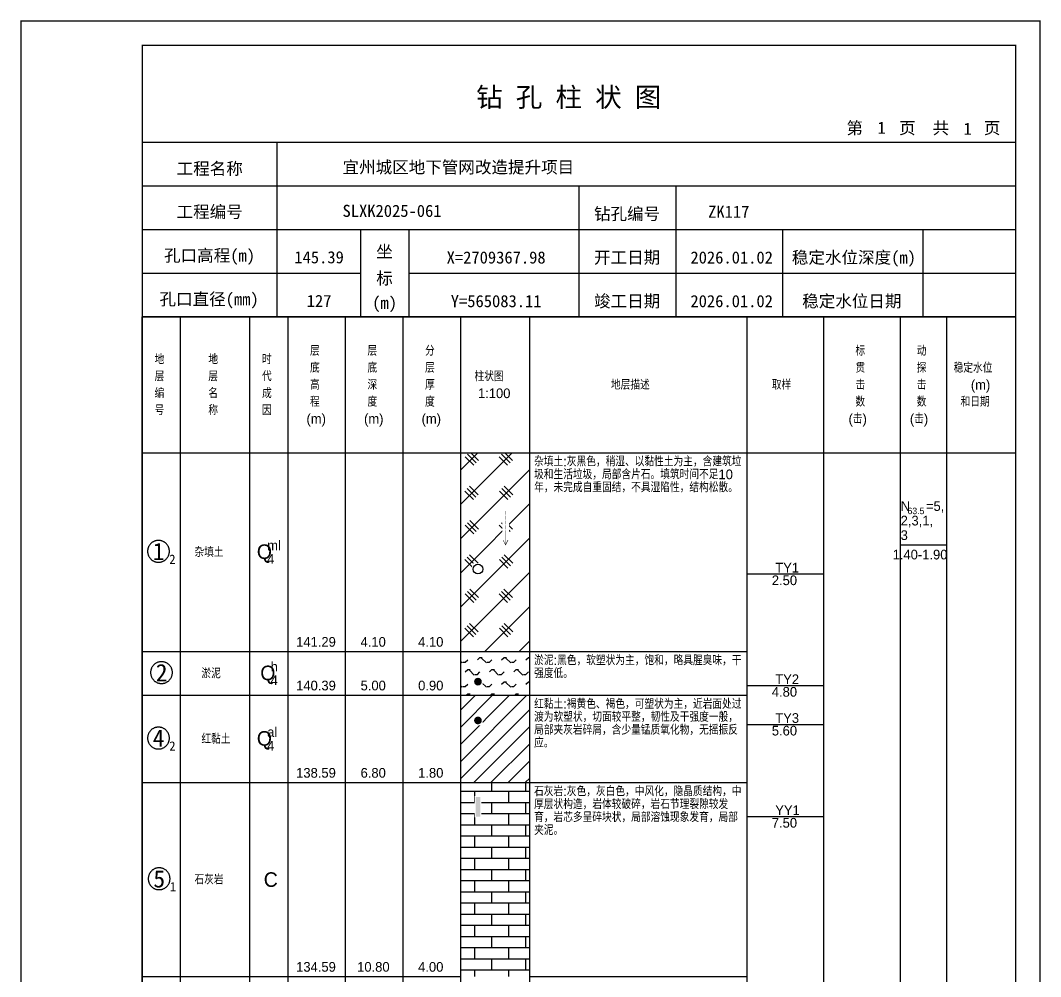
# Model space of a CAD drawing. Header units: millimetres. Extents: x 12489 to 89920, y 4630 to 4927.
# Drawn here: x 60449.3 to 60659.6, y 4729.7 to 4926.8 of the extents above; entities that cross this region are included whole.
import ezdxf
from ezdxf.enums import TextEntityAlignment as Align

# ---------------------------------------------------------------- set-up
doc = ezdxf.new("R2010")
doc.units = ezdxf.units.MM
doc.layers.add('GICAD_QUYANG', color=7, linetype='Continuous')
doc.layers.add('ZZT_TC', color=7, linetype='Continuous')
doc.styles.add('成果图图块', font='', dxfattribs={"height": 2.5})
doc.styles.add('成果图模板', font='')
doc.styles.add('成果图模板标题', font='simhei.ttf')
doc.styles.add('成果图表体', font='Comfont.shx', dxfattribs={"height": 2, "bigfont": 'Hztxt12a.shx'})
doc.styles.get('成果图图块').set_extended_font_data('FangSong_GB2312')
doc.styles.get('成果图模板').set_extended_font_data('FangSong_GB2312')

# ---------------------------------------------------------------- blocks, each defined once
blk = doc.blocks.new('DCBH-1-1-1436', base_point=(0.43, -0.11))
at = {"layer": 'ZZT_TC', "color": 7}
blk.add_polyline3d([(-0.19, 2.31, 0), (-0.3, 2.31, 0), (-0.41, 2.3, 0), (-0.52, 2.29, 0), (-0.63, 2.27, 0), (-0.73, 2.24, 0), (-0.84, 2.21, 0), (-0.95, 2.18, 0), (-1.05, 2.14, 0), (-1.15, 2.09, 0), (-1.25, 2.04, 0), (-1.35, 1.99, 0), (-1.44, 1.93, 0), (-1.53, 1.87, 0), (-1.62, 1.8, 0), (-1.7, 1.73, 0), (-1.78, 1.65, 0), (-1.86, 1.57, 0), (-1.93, 1.49, 0), (-2, 1.4, 0), (-2.06, 1.31, 0), (-2.12, 1.22, 0), (-2.17, 1.12, 0), (-2.22, 1.02, 0), (-2.27, 0.92, 0), (-2.31, 0.82, 0), (-2.34, 0.71, 0), (-2.37, 0.61, 0), (-2.4, 0.5, 0), (-2.41, 0.39, 0), (-2.43, 0.28, 0), (-2.44, 0.17, 0), (-2.44, 0.06, 0), (-2.44, -0.05, 0), (-2.43, -0.16, 0), (-2.41, -0.27, 0), (-2.4, -0.38, 0), (-2.37, -0.49, 0), (-2.34, -0.6, 0), (-2.31, -0.7, 0), (-2.27, -0.8, 0), (-2.22, -0.9, 0), (-2.17, -1, 0), (-2.12, -1.1, 0), (-2.06, -1.19, 0), (-2, -1.28, 0), (-1.93, -1.37, 0), (-1.86, -1.45, 0), (-1.78, -1.53, 0), (-1.7, -1.61, 0), (-1.62, -1.68, 0), (-1.53, -1.75, 0), (-1.44, -1.81, 0), (-1.35, -1.87, 0), (-1.25, -1.93, 0), (-1.15, -1.98, 0), (-1.05, -2.02, 0), (-0.95, -2.06, 0), (-0.84, -2.1, 0), (-0.73, -2.13, 0), (-0.63, -2.15, 0), (-0.52, -2.17, 0), (-0.41, -2.18, 0), (-0.3, -2.19, 0), (-0.19, -2.19, 0), (-0.08, -2.19, 0), (0.03, -2.18, 0), (0.14, -2.17, 0), (0.25, -2.15, 0), (0.36, -2.13, 0), (0.47, -2.1, 0), (0.57, -2.06, 0), (0.67, -2.02, 0), (0.77, -1.98, 0), (0.87, -1.93, 0), (0.97, -1.87, 0), (1.06, -1.81, 0), (1.15, -1.75, 0), (1.24, -1.68, 0), (1.32, -1.61, 0), (1.4, -1.53, 0), (1.48, -1.45, 0), (1.55, -1.37, 0), (1.62, -1.28, 0), (1.68, -1.19, 0), (1.74, -1.1, 0), (1.8, -1, 0), (1.85, -0.9, 0), (1.89, -0.8, 0), (1.93, -0.7, 0), (1.97, -0.6, 0), (2, -0.49, 0), (2.02, -0.38, 0), (2.04, -0.27, 0), (2.05, -0.16, 0), (2.06, -0.05, 0), (2.06, 0.06, 0), (2.06, 0.17, 0), (2.05, 0.28, 0), (2.04, 0.39, 0), (2.02, 0.5, 0), (2, 0.61, 0), (1.97, 0.71, 0), (1.93, 0.82, 0), (1.89, 0.92, 0), (1.85, 1.02, 0), (1.8, 1.12, 0), (1.74, 1.22, 0), (1.68, 1.31, 0), (1.62, 1.4, 0), (1.55, 1.49, 0), (1.48, 1.57, 0), (1.4, 1.65, 0), (1.32, 1.73, 0), (1.24, 1.8, 0), (1.15, 1.87, 0), (1.06, 1.93, 0), (0.97, 1.99, 0), (0.87, 2.04, 0), (0.77, 2.09, 0), (0.67, 2.14, 0), (0.57, 2.18, 0), (0.47, 2.21, 0), (0.36, 2.24, 0), (0.25, 2.27, 0), (0.14, 2.29, 0), (0.03, 2.3, 0), (-0.08, 2.31, 0), (-0.19, 2.31, 0)], dxfattribs=at)
at = {"style": '成果图图块'}
blk.add_text('1', height=3.57, dxfattribs=at).set_placement((-0.16, -1.74), align=Align.CENTER)
blk.add_text('2', height=1.91, dxfattribs=at).set_placement((2.03, -2.53))
blk = doc.blocks.new('DCBH-1-1-1437', base_point=(-0.19, -0.11))
at = {"layer": 'ZZT_TC', "color": 7}
blk.add_polyline3d([(-0.19, 2.31, 0), (-0.3, 2.31, 0), (-0.41, 2.3, 0), (-0.52, 2.29, 0), (-0.63, 2.27, 0), (-0.73, 2.24, 0), (-0.84, 2.21, 0), (-0.95, 2.18, 0), (-1.05, 2.14, 0), (-1.15, 2.09, 0), (-1.25, 2.04, 0), (-1.35, 1.99, 0), (-1.44, 1.93, 0), (-1.53, 1.87, 0), (-1.62, 1.8, 0), (-1.7, 1.73, 0), (-1.78, 1.65, 0), (-1.86, 1.57, 0), (-1.93, 1.49, 0), (-2, 1.4, 0), (-2.06, 1.31, 0), (-2.12, 1.22, 0), (-2.17, 1.12, 0), (-2.22, 1.02, 0), (-2.27, 0.92, 0), (-2.31, 0.82, 0), (-2.34, 0.71, 0), (-2.37, 0.61, 0), (-2.4, 0.5, 0), (-2.41, 0.39, 0), (-2.43, 0.28, 0), (-2.44, 0.17, 0), (-2.44, 0.06, 0), (-2.44, -0.05, 0), (-2.43, -0.16, 0), (-2.41, -0.27, 0), (-2.4, -0.38, 0), (-2.37, -0.49, 0), (-2.34, -0.6, 0), (-2.31, -0.7, 0), (-2.27, -0.8, 0), (-2.22, -0.9, 0), (-2.17, -1, 0), (-2.12, -1.1, 0), (-2.06, -1.19, 0), (-2, -1.28, 0), (-1.93, -1.37, 0), (-1.86, -1.45, 0), (-1.78, -1.53, 0), (-1.7, -1.61, 0), (-1.62, -1.68, 0), (-1.53, -1.75, 0), (-1.44, -1.81, 0), (-1.35, -1.87, 0), (-1.25, -1.93, 0), (-1.15, -1.98, 0), (-1.05, -2.02, 0), (-0.95, -2.06, 0), (-0.84, -2.1, 0), (-0.73, -2.13, 0), (-0.63, -2.15, 0), (-0.52, -2.17, 0), (-0.41, -2.18, 0), (-0.3, -2.19, 0), (-0.19, -2.19, 0), (-0.08, -2.19, 0), (0.03, -2.18, 0), (0.14, -2.17, 0), (0.25, -2.15, 0), (0.36, -2.13, 0), (0.47, -2.1, 0), (0.57, -2.06, 0), (0.67, -2.02, 0), (0.77, -1.98, 0), (0.87, -1.93, 0), (0.97, -1.87, 0), (1.06, -1.81, 0), (1.15, -1.75, 0), (1.24, -1.68, 0), (1.32, -1.61, 0), (1.4, -1.53, 0), (1.48, -1.45, 0), (1.55, -1.37, 0), (1.62, -1.28, 0), (1.68, -1.19, 0), (1.74, -1.1, 0), (1.8, -1, 0), (1.85, -0.9, 0), (1.89, -0.8, 0), (1.93, -0.7, 0), (1.97, -0.6, 0), (2, -0.49, 0), (2.02, -0.38, 0), (2.04, -0.27, 0), (2.05, -0.16, 0), (2.06, -0.05, 0), (2.06, 0.06, 0), (2.06, 0.17, 0), (2.05, 0.28, 0), (2.04, 0.39, 0), (2.02, 0.5, 0), (2, 0.61, 0), (1.97, 0.71, 0), (1.93, 0.82, 0), (1.89, 0.92, 0), (1.85, 1.02, 0), (1.8, 1.12, 0), (1.74, 1.22, 0), (1.68, 1.31, 0), (1.62, 1.4, 0), (1.55, 1.49, 0), (1.48, 1.57, 0), (1.4, 1.65, 0), (1.32, 1.73, 0), (1.24, 1.8, 0), (1.15, 1.87, 0), (1.06, 1.93, 0), (0.97, 1.99, 0), (0.87, 2.04, 0), (0.77, 2.09, 0), (0.67, 2.14, 0), (0.57, 2.18, 0), (0.47, 2.21, 0), (0.36, 2.24, 0), (0.25, 2.27, 0), (0.14, 2.29, 0), (0.03, 2.3, 0), (-0.08, 2.31, 0), (-0.19, 2.31, 0)], dxfattribs=at)
at = {"style": '成果图图块'}
blk.add_text('2', height=3.57, dxfattribs=at).set_placement((-0.16, -1.74), align=Align.CENTER)
blk = doc.blocks.new('DCBH-1-1-1438', base_point=(0.43, -0.11))
at = {"layer": 'ZZT_TC', "color": 7}
blk.add_polyline3d([(-0.19, 2.31, 0), (-0.3, 2.31, 0), (-0.41, 2.3, 0), (-0.52, 2.29, 0), (-0.63, 2.27, 0), (-0.73, 2.24, 0), (-0.84, 2.21, 0), (-0.95, 2.18, 0), (-1.05, 2.14, 0), (-1.15, 2.09, 0), (-1.25, 2.04, 0), (-1.35, 1.99, 0), (-1.44, 1.93, 0), (-1.53, 1.87, 0), (-1.62, 1.8, 0), (-1.7, 1.73, 0), (-1.78, 1.65, 0), (-1.86, 1.57, 0), (-1.93, 1.49, 0), (-2, 1.4, 0), (-2.06, 1.31, 0), (-2.12, 1.22, 0), (-2.17, 1.12, 0), (-2.22, 1.02, 0), (-2.27, 0.92, 0), (-2.31, 0.82, 0), (-2.34, 0.71, 0), (-2.37, 0.61, 0), (-2.4, 0.5, 0), (-2.41, 0.39, 0), (-2.43, 0.28, 0), (-2.44, 0.17, 0), (-2.44, 0.06, 0), (-2.44, -0.05, 0), (-2.43, -0.16, 0), (-2.41, -0.27, 0), (-2.4, -0.38, 0), (-2.37, -0.49, 0), (-2.34, -0.6, 0), (-2.31, -0.7, 0), (-2.27, -0.8, 0), (-2.22, -0.9, 0), (-2.17, -1, 0), (-2.12, -1.1, 0), (-2.06, -1.19, 0), (-2, -1.28, 0), (-1.93, -1.37, 0), (-1.86, -1.45, 0), (-1.78, -1.53, 0), (-1.7, -1.61, 0), (-1.62, -1.68, 0), (-1.53, -1.75, 0), (-1.44, -1.81, 0), (-1.35, -1.87, 0), (-1.25, -1.93, 0), (-1.15, -1.98, 0), (-1.05, -2.02, 0), (-0.95, -2.06, 0), (-0.84, -2.1, 0), (-0.73, -2.13, 0), (-0.63, -2.15, 0), (-0.52, -2.17, 0), (-0.41, -2.18, 0), (-0.3, -2.19, 0), (-0.19, -2.19, 0), (-0.08, -2.19, 0), (0.03, -2.18, 0), (0.14, -2.17, 0), (0.25, -2.15, 0), (0.36, -2.13, 0), (0.47, -2.1, 0), (0.57, -2.06, 0), (0.67, -2.02, 0), (0.77, -1.98, 0), (0.87, -1.93, 0), (0.97, -1.87, 0), (1.06, -1.81, 0), (1.15, -1.75, 0), (1.24, -1.68, 0), (1.32, -1.61, 0), (1.4, -1.53, 0), (1.48, -1.45, 0), (1.55, -1.37, 0), (1.62, -1.28, 0), (1.68, -1.19, 0), (1.74, -1.1, 0), (1.8, -1, 0), (1.85, -0.9, 0), (1.89, -0.8, 0), (1.93, -0.7, 0), (1.97, -0.6, 0), (2, -0.49, 0), (2.02, -0.38, 0), (2.04, -0.27, 0), (2.05, -0.16, 0), (2.06, -0.05, 0), (2.06, 0.06, 0), (2.06, 0.17, 0), (2.05, 0.28, 0), (2.04, 0.39, 0), (2.02, 0.5, 0), (2, 0.61, 0), (1.97, 0.71, 0), (1.93, 0.82, 0), (1.89, 0.92, 0), (1.85, 1.02, 0), (1.8, 1.12, 0), (1.74, 1.22, 0), (1.68, 1.31, 0), (1.62, 1.4, 0), (1.55, 1.49, 0), (1.48, 1.57, 0), (1.4, 1.65, 0), (1.32, 1.73, 0), (1.24, 1.8, 0), (1.15, 1.87, 0), (1.06, 1.93, 0), (0.97, 1.99, 0), (0.87, 2.04, 0), (0.77, 2.09, 0), (0.67, 2.14, 0), (0.57, 2.18, 0), (0.47, 2.21, 0), (0.36, 2.24, 0), (0.25, 2.27, 0), (0.14, 2.29, 0), (0.03, 2.3, 0), (-0.08, 2.31, 0), (-0.19, 2.31, 0)], dxfattribs=at)
at = {"style": '成果图图块'}
blk.add_text('4', height=3.57, dxfattribs=at).set_placement((-0.16, -1.74), align=Align.CENTER)
blk.add_text('2', height=1.91, dxfattribs=at).set_placement((2.03, -2.53))
blk = doc.blocks.new('DCBH-1-1-1439', base_point=(0.3, -0.11))
at = {"layer": 'ZZT_TC', "color": 7}
blk.add_polyline3d([(-0.19, 2.31, 0), (-0.3, 2.31, 0), (-0.41, 2.3, 0), (-0.52, 2.29, 0), (-0.63, 2.27, 0), (-0.73, 2.24, 0), (-0.84, 2.21, 0), (-0.95, 2.18, 0), (-1.05, 2.14, 0), (-1.15, 2.09, 0), (-1.25, 2.04, 0), (-1.35, 1.99, 0), (-1.44, 1.93, 0), (-1.53, 1.87, 0), (-1.62, 1.8, 0), (-1.7, 1.73, 0), (-1.78, 1.65, 0), (-1.86, 1.57, 0), (-1.93, 1.49, 0), (-2, 1.4, 0), (-2.06, 1.31, 0), (-2.12, 1.22, 0), (-2.17, 1.12, 0), (-2.22, 1.02, 0), (-2.27, 0.92, 0), (-2.31, 0.82, 0), (-2.34, 0.71, 0), (-2.37, 0.61, 0), (-2.4, 0.5, 0), (-2.41, 0.39, 0), (-2.43, 0.28, 0), (-2.44, 0.17, 0), (-2.44, 0.06, 0), (-2.44, -0.05, 0), (-2.43, -0.16, 0), (-2.41, -0.27, 0), (-2.4, -0.38, 0), (-2.37, -0.49, 0), (-2.34, -0.6, 0), (-2.31, -0.7, 0), (-2.27, -0.8, 0), (-2.22, -0.9, 0), (-2.17, -1, 0), (-2.12, -1.1, 0), (-2.06, -1.19, 0), (-2, -1.28, 0), (-1.93, -1.37, 0), (-1.86, -1.45, 0), (-1.78, -1.53, 0), (-1.7, -1.61, 0), (-1.62, -1.68, 0), (-1.53, -1.75, 0), (-1.44, -1.81, 0), (-1.35, -1.87, 0), (-1.25, -1.93, 0), (-1.15, -1.98, 0), (-1.05, -2.02, 0), (-0.95, -2.06, 0), (-0.84, -2.1, 0), (-0.73, -2.13, 0), (-0.63, -2.15, 0), (-0.52, -2.17, 0), (-0.41, -2.18, 0), (-0.3, -2.19, 0), (-0.19, -2.19, 0), (-0.08, -2.19, 0), (0.03, -2.18, 0), (0.14, -2.17, 0), (0.25, -2.15, 0), (0.36, -2.13, 0), (0.47, -2.1, 0), (0.57, -2.06, 0), (0.67, -2.02, 0), (0.77, -1.98, 0), (0.87, -1.93, 0), (0.97, -1.87, 0), (1.06, -1.81, 0), (1.15, -1.75, 0), (1.24, -1.68, 0), (1.32, -1.61, 0), (1.4, -1.53, 0), (1.48, -1.45, 0), (1.55, -1.37, 0), (1.62, -1.28, 0), (1.68, -1.19, 0), (1.74, -1.1, 0), (1.8, -1, 0), (1.85, -0.9, 0), (1.89, -0.8, 0), (1.93, -0.7, 0), (1.97, -0.6, 0), (2, -0.49, 0), (2.02, -0.38, 0), (2.04, -0.27, 0), (2.05, -0.16, 0), (2.06, -0.05, 0), (2.06, 0.06, 0), (2.06, 0.17, 0), (2.05, 0.28, 0), (2.04, 0.39, 0), (2.02, 0.5, 0), (2, 0.61, 0), (1.97, 0.71, 0), (1.93, 0.82, 0), (1.89, 0.92, 0), (1.85, 1.02, 0), (1.8, 1.12, 0), (1.74, 1.22, 0), (1.68, 1.31, 0), (1.62, 1.4, 0), (1.55, 1.49, 0), (1.48, 1.57, 0), (1.4, 1.65, 0), (1.32, 1.73, 0), (1.24, 1.8, 0), (1.15, 1.87, 0), (1.06, 1.93, 0), (0.97, 1.99, 0), (0.87, 2.04, 0), (0.77, 2.09, 0), (0.67, 2.14, 0), (0.57, 2.18, 0), (0.47, 2.21, 0), (0.36, 2.24, 0), (0.25, 2.27, 0), (0.14, 2.29, 0), (0.03, 2.3, 0), (-0.08, 2.31, 0), (-0.19, 2.31, 0)], dxfattribs=at)
at = {"style": '成果图图块'}
blk.add_text('5', height=3.57, dxfattribs=at).set_placement((-0.16, -1.74), align=Align.CENTER)
blk.add_text('1', height=1.91, dxfattribs=at).set_placement((2.03, -2.53))
blk = doc.blocks.new('gkqy1.dwg', base_point=(0.8, 0))
blk.add_wipeout([(-0.2, -0.2), (1.8, -0.2), (1.8, 1.8), (-0.2, 1.8)])
at = {"layer": 'GICAD_QUYANG'}
h = blk.add_hatch(color=7, dxfattribs=at)
edge = h.paths.add_edge_path()
edge.add_arc((0.8, 0.8), 0.8, 0, 360)
blk = doc.blocks.new('gkqy3.dwg', base_point=(0, -2))
blk.add_wipeout([(-0.7, -2.2), (0.7, -2.2), (0.7, 2.2), (-0.7, 2.2)])
at = {"color": 7}
blk.add_solid([(-0.5, -2), (0.5, -2), (-0.5, 2), (0.5, 2)], dxfattribs=at)
blk = doc.blocks.new('gkqy2.dwg', base_point=(0, -1))
blk.add_wipeout([(-1.2, -1.2), (1.2, -1.2), (1.2, 1.2), (-1.2, 1.2)])
at = {"layer": 'GICAD_QUYANG', "color": 7}
blk.add_circle((0, 0), 1, dxfattribs=at)
blk = doc.blocks.new('zztGLdt.dwg', base_point=(0.5, 0))
blk.add_wipeout([(-0.2, -0.2), (1.2, -0.2), (1.2, 3.2), (-0.2, 3.2)])
at = {"color": 7, "const_width": 0.1}
for points in [[(0.5, 3), (0.5, 0)], [(0, 1), (0.5, 0), (1, 1)]]:
    blk.add_lwpolyline(points, dxfattribs=at)
blk = doc.blocks.new('钻孔柱状图路桥昇龙制图梁世成校核莫家里.dwg219', base_point=(25, 236))
for p, q in [((52.82, 236), (52.82, 272)), ((25, 263), (205, 263)), ((115, 236), (115, 263)), ((135, 236), (135, 263)), ((25, 254), (205, 254)), ((70, 236), (70, 254)), ((80, 236), (80, 254)), ((157, 236), (157, 254)), ((185.95, 236), (185.95, 254)), ((25, 245), (70, 245)), ((80, 245), (205, 245))]:
    blk.add_line(p, q)
for points, const_width in [([(0, 0), (210, 0), (210, 297), (0, 297)], 0.25), ([(25, 5), (205, 5), (205, 292), (25, 292)], 0.3)]:
    blk.add_lwpolyline(points, close=True, dxfattribs=dict(const_width=const_width))
at = {"const_width": 0.3}
for points in [[(25, 272), (205, 272)], [(25, 236), (205, 236)]]:
    blk.add_lwpolyline(points, dxfattribs=at)
for s, height, style, p in [('钻 孔 柱 状 图', 4, '成果图模板标题', (93.8, 279.31)), ('第', 2.5, '成果图模板', (170.12, 273.7)), ('页', 2.5, '成果图模板', (180.96, 273.7)), ('共', 2.5, '成果图模板', (187.88, 273.7)), ('页', 2.5, '成果图模板', (198.44, 273.7)), ('工程名称', 2.5, '成果图模板', (32.07, 265.32)), ('宜州城区地下管网改造提升项目', 2.5, '成果图模板', (66.26, 265.61)), ('工程编号', 2.5, '成果图模板', (32.05, 256.41)), ('SLXK2025-061', 2.5, '成果图模板', (66.26, 256.61)), ('钻孔编号', 2.5, '成果图模板', (118.08, 256)), ('ZK117', 2.5, '成果图模板', (141.61, 256.43)), ('孔口高程(m)', 2.5, '成果图模板', (29.48, 247.41)), ('坐', 2.5, '成果图模板', (73.21, 248.24)), ('开工日期', 2.5, '成果图模板', (118.08, 247)), ('稳定水位深度(m)', 2.5, '成果图模板', (158.86, 247)), ('标', 2.5, '成果图模板', (73.21, 242.7)), ('孔口直径(mm)', 2.5, '成果图模板', (28.54, 238.41)), ('(m) ', 2.5, '成果图模板', (72.38, 237.65)), ('竣工日期', 2.5, '成果图模板', (118.08, 238)), ('稳定水位日期', 2.5, '成果图模板', (160.99, 238))]:
    blk.add_text(s, height=height, dxfattribs=dict(style=style)).set_placement(p)
at = {"style": '成果图模板'}
for s, p in [('1', (177.35, 273.74)), ('1', (195.08, 273.53)), ('145.39', (61.43, 247.04)), ('X=2709367.98', (97.92, 247)), ('2026.01.02', (146.46, 247)), ('127', (61.43, 238.04)), ('Y=565083.11', (97.92, 238)), ('2026.01.02', (146.46, 238))]:
    blk.add_text(s, height=2.5, dxfattribs=at).set_placement(p, align=Align.CENTER)

msp = doc.modelspace()

# ---------------------------------------------------------------- hatches: boundary and pattern name
at = {"linetype": 'Continuous'}
h = msp.add_hatch(dxfattribs=at)
h.set_pattern_fill('GKZTT', scale=0.5, style=0, pattern_type=2)
h.set_pattern_definition([(45, (0, 0), (-3.5355339, 3.5355339), []), (135, (1.25, -0.5), (-7.0710678, -7.0710678), [2.5, -7.5]), (135, (0.75, -1), (-7.0710678, -7.0710678), [2.5, -7.5]), (135, (0.25, -1.5), (-7.0710678, -7.0710678), [2.5, -7.5]), (135, (8.25, -0.5), (-7.0710678, -7.0710678), [2.5, -7.5]), (135, (7.75, -1), (-7.0710678, -7.0710678), [2.5, -7.5]), (135, (7.25, -1.5), (-7.0710678, -7.0710678), [2.5, -7.5])])
h.paths.add_polyline_path([(60540.06, 4796.71), (60554.29, 4796.71), (60554.29, 4837.71), (60540.06, 4837.71)])
h = msp.add_hatch(dxfattribs=at)
h.set_pattern_fill('GKYN', scale=0.5, style=0, pattern_type=2)
h.set_pattern_definition([(45, (-1.5, 0), (-2.50000007, 2.50000007), [0.707107, -2.828427]), (0, (-1, 0.5), (2.5, 2.5), [0.5, -4.5]), (315, (-0.5, 0.5), (4.99998953, -1.06e-05), [1.414214, -2.12132]), (0, (0.5, -0.5), (2.5, 2.5), [0.5, -4.5]), (45, (1, -0.5), (-2.50000007, 2.50000007), [0.707107, -2.828427])])
h.paths.add_polyline_path([(60540.06, 4787.71), (60554.29, 4787.71), (60554.29, 4796.71), (60540.06, 4796.71)])
h = msp.add_hatch(dxfattribs=at)
h.set_pattern_fill('GKNXT', scale=0.5, style=0, pattern_type=2)
h.set_pattern_definition([(45, (0, 0), (-1.76776695, 1.76776695), [])])
h.paths.add_polyline_path([(60540.06, 4769.71), (60554.29, 4769.71), (60554.29, 4787.71), (60540.06, 4787.71)])
h = msp.add_hatch(dxfattribs=at)
h.set_pattern_fill('GKSHY', scale=0.5, style=0, pattern_type=2)
h.set_pattern_definition([(0, (0, 0), (0, 2.3), []), (90, (0, 0), (-3.5, 2.3), [2.3, -2.3])])
h.paths.add_polyline_path([(60540.06, 4729.71), (60554.29, 4729.71), (60554.29, 4769.71), (60540.06, 4769.71)])

# ---------------------------------------------------------------- linework, layer by layer
at = {"color": 0}
for p, q in [((60474.45, 4837.71), (60482.35, 4837.71)), ((60474.45, 4796.71), (60474.45, 4837.71)), ((60482.35, 4796.71), (60482.35, 4837.71)), ((60474.45, 4796.71), (60482.35, 4796.71)), ((60474.45, 4796.71), (60482.35, 4796.71)), ((60474.45, 4787.71), (60474.45, 4796.71)), ((60482.35, 4787.71), (60482.35, 4796.71)), ((60474.45, 4787.71), (60482.35, 4787.71)), ((60474.45, 4787.71), (60482.35, 4787.71)), ((60474.45, 4769.71), (60474.45, 4787.71)), ((60482.35, 4769.71), (60482.35, 4787.71)), ((60474.45, 4769.71), (60482.35, 4769.71)), ((60474.45, 4769.71), (60482.35, 4769.71)), ((60474.45, 4729.71), (60474.45, 4769.71)), ((60482.35, 4729.71), (60482.35, 4769.71)), ((60474.45, 4729.71), (60482.35, 4729.71))]:
    msp.add_line(p, q, dxfattribs=at)
for points in [[(60474.45, 4865.71), (60482.35, 4865.71)], [(60474.45, 4837.71), (60474.45, 4865.71)], [(60482.35, 4837.71), (60482.35, 4865.71)], [(60482.35, 4865.71), (60496.58, 4865.71)], [(60482.35, 4837.71), (60482.35, 4865.71)], [(60496.58, 4837.71), (60496.58, 4865.71)], [(60496.58, 4865.71), (60504.49, 4865.71)], [(60496.58, 4837.71), (60496.58, 4865.71)], [(60504.49, 4837.71), (60504.49, 4865.71)], [(60504.49, 4865.71), (60516.35, 4865.71)], [(60504.49, 4837.71), (60504.49, 4865.71)], [(60516.35, 4837.71), (60516.35, 4865.71)], [(60516.35, 4865.71), (60528.2, 4865.71)], [(60516.35, 4837.71), (60516.35, 4865.71)], [(60528.2, 4837.71), (60528.2, 4865.71)], [(60528.2, 4865.71), (60540.06, 4865.71)], [(60528.2, 4837.71), (60528.2, 4865.71)], [(60540.06, 4837.71), (60540.06, 4865.71)], [(60540.06, 4865.71), (60554.29, 4865.71)], [(60540.06, 4837.71), (60540.06, 4865.71)], [(60554.29, 4837.71), (60554.29, 4865.71)], [(60554.29, 4865.71), (60599.11, 4865.71)], [(60554.29, 4837.71), (60554.29, 4865.71)], [(60599.11, 4837.71), (60599.11, 4865.71)], [(60599.11, 4865.71), (60614.92, 4865.71)], [(60599.11, 4837.71), (60599.11, 4865.71)], [(60614.92, 4837.71), (60614.92, 4865.71)], [(60614.92, 4865.71), (60630.73, 4865.71)], [(60614.92, 4837.71), (60614.92, 4865.71)], [(60630.73, 4837.71), (60630.73, 4865.71)], [(60630.73, 4865.71), (60640.22, 4865.71)], [(60630.73, 4837.71), (60630.73, 4865.71)], [(60640.22, 4837.71), (60640.22, 4865.71)], [(60640.22, 4865.71), (60654.45, 4865.71)], [(60640.22, 4837.71), (60640.22, 4865.71)], [(60654.45, 4837.71), (60654.45, 4865.71)], [(60474.45, 4837.71), (60482.35, 4837.71)], [(60474.45, 4643.71), (60474.45, 4837.71)], [(60474.45, 4837.71), (60482.35, 4837.71)], [(60482.35, 4643.71), (60482.35, 4837.71)], [(60482.35, 4837.71), (60496.58, 4837.71)], [(60482.35, 4643.71), (60482.35, 4837.71)], [(60482.35, 4837.71), (60496.58, 4837.71)], [(60482.35, 4837.71), (60496.58, 4837.71)], [(60482.35, 4796.71), (60482.35, 4837.71)], [(60496.58, 4643.71), (60496.58, 4837.71)], [(60496.58, 4796.71), (60496.58, 4837.71)], [(60496.58, 4837.71), (60504.49, 4837.71)], [(60496.58, 4643.71), (60496.58, 4837.71)], [(60496.58, 4837.71), (60504.49, 4837.71)], [(60496.58, 4837.71), (60504.49, 4837.71)], [(60496.58, 4796.71), (60496.58, 4837.71)], [(60504.49, 4643.71), (60504.49, 4837.71)], [(60504.49, 4796.71), (60504.49, 4837.71)], [(60504.49, 4837.71), (60516.35, 4837.71)], [(60504.49, 4643.71), (60504.49, 4837.71)], [(60504.49, 4837.71), (60516.35, 4837.71)], [(60504.49, 4837.71), (60516.35, 4837.71)], [(60504.49, 4796.71), (60504.49, 4837.71)], [(60516.35, 4643.71), (60516.35, 4837.71)], [(60516.35, 4796.71), (60516.35, 4837.71)], [(60516.35, 4837.71), (60528.2, 4837.71)], [(60516.35, 4643.71), (60516.35, 4837.71)], [(60516.35, 4837.71), (60528.2, 4837.71)], [(60516.35, 4837.71), (60528.2, 4837.71)], [(60516.35, 4796.71), (60516.35, 4837.71)], [(60528.2, 4643.71), (60528.2, 4837.71)], [(60528.2, 4796.71), (60528.2, 4837.71)], [(60528.2, 4837.71), (60540.06, 4837.71)], [(60528.2, 4643.71), (60528.2, 4837.71)], [(60528.2, 4837.71), (60540.06, 4837.71)], [(60528.2, 4837.71), (60540.06, 4837.71)], [(60528.2, 4796.71), (60528.2, 4837.71)], [(60540.06, 4643.71), (60540.06, 4837.71)], [(60540.06, 4796.71), (60540.06, 4837.71)], [(60540.06, 4837.71), (60554.29, 4837.71)], [(60540.06, 4643.71), (60540.06, 4837.71)], [(60540.06, 4837.71), (60554.29, 4837.71)], [(60554.29, 4643.71), (60554.29, 4837.71)], [(60554.29, 4837.71), (60599.11, 4837.71)], [(60554.29, 4643.71), (60554.29, 4837.71)], [(60554.29, 4837.71), (60599.11, 4837.71)], [(60554.29, 4837.71), (60599.11, 4837.71)], [(60554.29, 4796.71), (60554.29, 4837.71)], [(60599.11, 4643.71), (60599.11, 4837.71)], [(60599.11, 4796.71), (60599.11, 4837.71)], [(60599.11, 4837.71), (60614.92, 4837.71)], [(60599.11, 4643.71), (60599.11, 4837.71)], [(60599.11, 4837.71), (60614.92, 4837.71)], [(60614.92, 4643.71), (60614.92, 4837.71)], [(60614.92, 4837.71), (60630.73, 4837.71)], [(60614.92, 4643.71), (60614.92, 4837.71)], [(60614.92, 4837.71), (60630.73, 4837.71)], [(60630.73, 4643.71), (60630.73, 4837.71)], [(60630.73, 4837.71), (60640.22, 4837.71)], [(60630.73, 4643.71), (60630.73, 4837.71)], [(60630.73, 4837.71), (60640.22, 4837.71)], [(60630.73, 4837.71), (60640.22, 4837.71)], [(60630.73, 4818.71), (60630.73, 4837.71)], [(60640.22, 4643.71), (60640.22, 4837.71)], [(60640.22, 4818.71), (60640.22, 4837.71)], [(60640.22, 4837.71), (60654.45, 4837.71)], [(60640.22, 4643.71), (60640.22, 4837.71)], [(60640.22, 4837.71), (60654.45, 4837.71)], [(60654.45, 4643.71), (60654.45, 4837.71)], [(60630.73, 4818.71), (60640.22, 4818.71)], [(60599.11, 4812.71), (60614.92, 4812.71)], [(60482.35, 4796.71), (60496.58, 4796.71)], [(60482.35, 4796.71), (60496.58, 4796.71)], [(60482.35, 4787.71), (60482.35, 4796.71)], [(60496.58, 4787.71), (60496.58, 4796.71)], [(60496.58, 4796.71), (60504.49, 4796.71)], [(60496.58, 4796.71), (60504.49, 4796.71)], [(60496.58, 4787.71), (60496.58, 4796.71)], [(60504.49, 4787.71), (60504.49, 4796.71)], [(60504.49, 4796.71), (60516.35, 4796.71)], [(60504.49, 4796.71), (60516.35, 4796.71)], [(60504.49, 4787.71), (60504.49, 4796.71)], [(60516.35, 4787.71), (60516.35, 4796.71)], [(60516.35, 4796.71), (60528.2, 4796.71)], [(60516.35, 4796.71), (60528.2, 4796.71)], [(60516.35, 4787.71), (60516.35, 4796.71)], [(60528.2, 4787.71), (60528.2, 4796.71)], [(60528.2, 4796.71), (60540.06, 4796.71)], [(60528.2, 4796.71), (60540.06, 4796.71)], [(60528.2, 4787.71), (60528.2, 4796.71)], [(60540.06, 4787.71), (60540.06, 4796.71)], [(60554.29, 4796.71), (60599.11, 4796.71)], [(60554.29, 4796.71), (60599.11, 4796.71)], [(60554.29, 4787.71), (60554.29, 4796.71)], [(60599.11, 4787.71), (60599.11, 4796.71)], [(60599.11, 4789.71), (60614.92, 4789.71)], [(60482.35, 4787.71), (60496.58, 4787.71)], [(60482.35, 4787.71), (60496.58, 4787.71)], [(60482.35, 4769.71), (60482.35, 4787.71)], [(60496.58, 4769.71), (60496.58, 4787.71)], [(60496.58, 4787.71), (60504.49, 4787.71)], [(60496.58, 4787.71), (60504.49, 4787.71)], [(60496.58, 4769.71), (60496.58, 4787.71)], [(60504.49, 4769.71), (60504.49, 4787.71)], [(60504.49, 4787.71), (60516.35, 4787.71)], [(60504.49, 4787.71), (60516.35, 4787.71)], [(60504.49, 4769.71), (60504.49, 4787.71)], [(60516.35, 4769.71), (60516.35, 4787.71)], [(60516.35, 4787.71), (60528.2, 4787.71)], [(60516.35, 4787.71), (60528.2, 4787.71)], [(60516.35, 4769.71), (60516.35, 4787.71)], [(60528.2, 4769.71), (60528.2, 4787.71)], [(60528.2, 4787.71), (60540.06, 4787.71)], [(60528.2, 4787.71), (60540.06, 4787.71)], [(60528.2, 4769.71), (60528.2, 4787.71)], [(60540.06, 4769.71), (60540.06, 4787.71)], [(60554.29, 4787.71), (60599.11, 4787.71)], [(60554.29, 4787.71), (60599.11, 4787.71)], [(60554.29, 4769.71), (60554.29, 4787.71)], [(60599.11, 4769.71), (60599.11, 4787.71)], [(60599.11, 4781.71), (60614.92, 4781.71)], [(60482.35, 4769.71), (60496.58, 4769.71)], [(60482.35, 4769.71), (60496.58, 4769.71)], [(60482.35, 4729.71), (60482.35, 4769.71)], [(60496.58, 4729.71), (60496.58, 4769.71)], [(60496.58, 4769.71), (60504.49, 4769.71)], [(60496.58, 4769.71), (60504.49, 4769.71)], [(60496.58, 4729.71), (60496.58, 4769.71)], [(60504.49, 4729.71), (60504.49, 4769.71)], [(60504.49, 4769.71), (60516.35, 4769.71)], [(60504.49, 4769.71), (60516.35, 4769.71)], [(60504.49, 4729.71), (60504.49, 4769.71)], [(60516.35, 4729.71), (60516.35, 4769.71)], [(60516.35, 4769.71), (60528.2, 4769.71)], [(60516.35, 4769.71), (60528.2, 4769.71)], [(60516.35, 4729.71), (60516.35, 4769.71)], [(60528.2, 4729.71), (60528.2, 4769.71)], [(60528.2, 4769.71), (60540.06, 4769.71)], [(60528.2, 4769.71), (60540.06, 4769.71)], [(60528.2, 4729.71), (60528.2, 4769.71)], [(60540.06, 4729.71), (60540.06, 4769.71)], [(60554.29, 4769.71), (60599.11, 4769.71)], [(60554.29, 4769.71), (60599.11, 4769.71)], [(60554.29, 4729.71), (60554.29, 4769.71)], [(60599.11, 4729.71), (60599.11, 4769.71)], [(60599.11, 4762.71), (60614.92, 4762.71)], [(60482.35, 4729.71), (60496.58, 4729.71)], [(60496.58, 4729.71), (60504.49, 4729.71)], [(60504.49, 4729.71), (60516.35, 4729.71)], [(60516.35, 4729.71), (60528.2, 4729.71)], [(60528.2, 4729.71), (60540.06, 4729.71)], [(60554.29, 4729.71), (60599.11, 4729.71)]]:
    msp.add_lwpolyline(points, dxfattribs=at)
at = {"color": 7, "flags": 128}
for points in [[(60540.06, 4796.71), (60554.29, 4796.71)], [(60540.06, 4787.71), (60554.29, 4787.71)], [(60540.06, 4769.71), (60554.29, 4769.71)]]:
    msp.add_lwpolyline(points, dxfattribs=at)

# ---------------------------------------------------------------- block references
for name, p in [('DCBH-1-1-1436', (60478.4, 4817.21)), ('DCBH-1-1-1437', (60478.4, 4792.21)), ('DCBH-1-1-1438', (60478.4, 4778.71)), ('DCBH-1-1-1439', (60478.4, 4749.71))]:
    msp.add_blockref(name, p)

# ---------------------------------------------------------------- texts
at = {"color": 0, "style": '成果图表体'}
for s, height, p in [('层', 2, (60509, 4857.71)), ('层', 2, (60520.85, 4857.71)), ('分', 2, (60532.71, 4857.71)), ('标', 2, (60621.41, 4857.71)), ('动', 2, (60634.05, 4857.71)), ('地', 2, (60476.98, 4855.96)), ('地', 2, (60488.05, 4855.96)), ('时', 2, (60499.11, 4855.96)), ('底', 2, (60509, 4854.21)), ('底', 2, (60520.85, 4854.21)), ('层', 2, (60532.71, 4854.21)), ('贯', 2, (60621.41, 4854.21)), ('探', 2, (60634.05, 4854.21)), ('稳定水位', 2, (60641.65, 4854.21)), ('层', 2, (60476.98, 4852.46)), ('层', 2, (60488.05, 4852.46)), ('代', 2, (60499.11, 4852.46)), ('高', 2, (60509, 4850.71)), ('深', 2, (60520.85, 4850.71)), ('厚', 2, (60532.71, 4850.71)), ('柱状图', 2, (60542.91, 4852.46)), ('地层描述', 2, (60571.02, 4850.71)), ('取样', 2, (60604.18, 4850.71)), ('击', 2, (60621.41, 4850.71)), ('击', 2, (60634.05, 4850.71)), ('(m)', 2, (60645.2, 4850.71)), ('编', 2, (60476.98, 4848.96)), ('名', 2, (60488.05, 4848.96)), ('成', 2, (60499.11, 4848.96)), ('1:100', 2, (60543.62, 4848.96)), ('程', 2, (60509, 4847.21)), ('度', 2, (60520.85, 4847.21)), ('度', 2, (60532.71, 4847.21)), ('数', 2, (60621.41, 4847.21)), ('数', 2, (60634.05, 4847.21)), ('和日期', 2, (60643.07, 4847.21)), ('号', 2, (60476.98, 4845.46)), ('称', 2, (60488.05, 4845.46)), ('因', 2, (60499.11, 4845.46)), ('(m)', 2, (60508.28, 4843.71)), ('(m)', 2, (60520.14, 4843.71)), ('(m)', 2, (60532, 4843.71)), ('(击)', 2, (60619.99, 4843.71)), ('(击)', 2, (60632.63, 4843.71)), ('N', 2, (60630.73, 4825.71)), ('=5,', 2, (60635.94, 4825.71)), ('63.5', 1.333, (60632.15, 4825.04)), ('2,3,1,', 2, (60630.73, 4822.71)), ('3', 2, (60630.73, 4819.71)), ('ml', 2, (60500.18, 4817.61)), ('杂填土', 2, (60485.2, 4816.21)), ('Q', 3, (60498.05, 4815.81)), ('1.40-1.90', 2, (60629.08, 4815.71)), ('4', 2, (60500.18, 4814.81)), ('TY1', 2, (60604.89, 4813.01)), ('2.50', 2, (60604.18, 4810.41)), ('141.29', 2, (60506.15, 4797.71)), ('4.10', 2, (60519.43, 4797.71)), ('4.10', 2, (60531.29, 4797.71)), ('Q', 3, (60498.76, 4790.81)), ('h', 2, (60500.89, 4792.61)), ('淤泥', 2, (60486.63, 4791.21)), ('4', 2, (60500.89, 4789.81)), ('TY2', 2, (60604.89, 4790.01)), ('140.39', 2, (60506.15, 4788.71)), ('5.00', 2, (60519.43, 4788.71)), ('0.90', 2, (60531.29, 4788.71)), ('4.80', 2, (60604.18, 4787.41)), ('TY3', 2, (60604.89, 4782.01)), ('al', 2, (60500.18, 4779.11)), ('5.60', 2, (60604.18, 4779.41)), ('红黏土', 2, (60486.63, 4777.71)), ('Q', 3, (60498.05, 4777.31)), ('4', 2, (60500.18, 4776.31)), ('138.59', 2, (60506.15, 4770.71)), ('6.80', 2, (60519.43, 4770.71)), ('1.80', 2, (60531.29, 4770.71)), ('YY1', 2, (60604.89, 4763.01)), ('7.50', 2, (60604.18, 4760.41)), ('石灰岩', 2, (60485.2, 4748.71)), ('C', 3, (60499.47, 4748.21)), ('134.59', 2, (60506.15, 4730.71)), ('10.80', 2, (60518.72, 4730.71)), ('4.00', 2, (60531.29, 4730.71))]:
    msp.add_text(s, height=height, dxfattribs=at).set_placement(p)
at = {"color": 0, "char_height": 2, "width": 43.0292, "attachment_point": 1, "line_spacing_factor": 0.8, "style": '成果图表体'}
for s, insert in [('杂填土:灰黑色，稍湿、以黏性土为主，含建筑垃圾和生活垃圾，局部含片石。填筑时间不足10年，未完成自重固结，不具湿陷性，结构松散。', (60555.19, 4836.91)), ('淤泥:黑色，软塑状为主，饱和，略具腥臭味，干强度低。', (60555.19, 4795.91)), ('红黏土:褐黄色、褐色，可塑状为主，近岩面处过渡为软塑状，切面较平整，韧性及干强度一般，局部夹灰岩碎屑，含少量锰质氧化物，无摇振反应。', (60555.19, 4786.91)), ('石灰岩:灰色，灰白色，中风化，隐晶质结构，中厚层状构造，岩体较破碎，岩石节理裂隙较发育，岩芯多呈碎块状，局部溶蚀现象发育，局部夹泥。', (60555.19, 4768.91))]:
    msp.add_mtext(s, dxfattribs=dict(at, insert=insert))

# ---------------------------------------------------------------- next in the draw order: block references
for name, p in [('zztGLdt.dwg', (60549.31, 4822.71)), ('gkqy2.dwg', (60543.62, 4812.71)), ('gkqy1.dwg', (60543.62, 4789.71)), ('gkqy1.dwg', (60543.62, 4781.71)), ('gkqy3.dwg', (60543.62, 4762.71))]:
    msp.add_blockref(name, p)

# ---------------------------------------------------------------- next in the draw order: block references
msp.add_blockref('zztGLdt.dwg', (60549.31, 4821.71))

# ---------------------------------------------------------------- next in the draw order: block references
msp.add_blockref('zztGLdt.dwg', (60549.31, 4820.71))

# ---------------------------------------------------------------- next in the draw order: block references
msp.add_blockref('zztGLdt.dwg', (60549.31, 4819.71))

# ---------------------------------------------------------------- next in the draw order: block references
msp.add_blockref('zztGLdt.dwg', (60549.31, 4818.71))

# ---------------------------------------------------------------- next in the draw order: block references
msp.add_blockref('钻孔柱状图路桥昇龙制图梁世成校核莫家里.dwg219', (60474.45, 4865.71))

doc.saveas('drawing.dxf')
